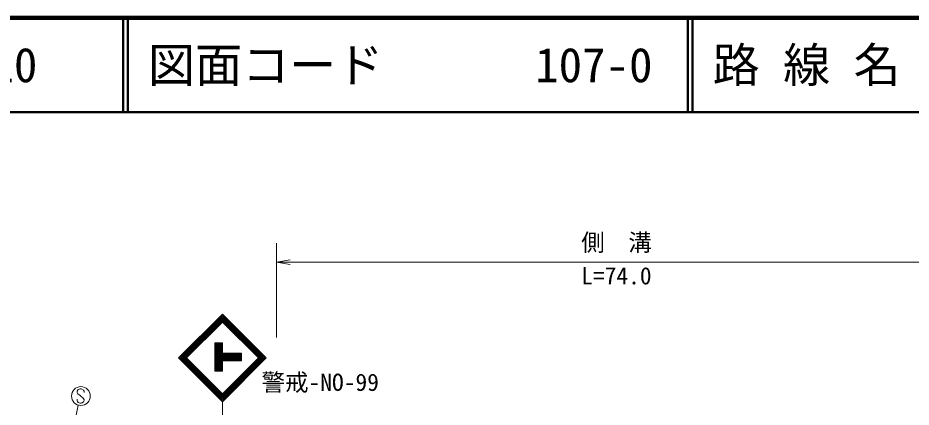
# Model space of a CAD drawing. Units: millimetres, scale not verified. Extents: x 40000 to 680000, y 20000 to 380000.
# Drawn here: x 106550 to 201476, y 338668 to 380000 of the extents above; entities that cross this region are included whole.
import ezdxf
from ezdxf.enums import TextEntityAlignment as Align

# ---------------------------------------------------------------- set-up
doc = ezdxf.new("R2010")
doc.units = ezdxf.units.MM
doc.header["$LTSCALE"] = 1000
for name, color, linetype, lineweight in [('M-STR-STR3', 7, 'Continuous', 13), ('M-STR-STRC', 7, 'Continuous', 13), ('M-TTL', 2, 'Continuous', 140), ('M-TTL-LINE', 7, 'Continuous', 50)]:
    doc.layers.add(name, color=color, linetype=linetype, lineweight=lineweight)
doc.layers.add('M-TTL-TXT', color=7, linetype='Continuous')
doc.styles.add('ＭＳ ゴシック', font='')
doc.styles.get('ＭＳ ゴシック').set_extended_font_data('MS Gothic')

# ---------------------------------------------------------------- blocks, each defined once
blk = doc.blocks.new('open_arrow')
at = {"color": 0, "linetype": 'Continuous', "lineweight": -2}
blk.add_lwpolyline([(7.5, 1.25), (0, 0), (7.5, -1.25)], dxfattribs=at)

msp = doc.modelspace()

# ---------------------------------------------------------------- linework, layer by layer
at = {"layer": 'M-STR-STR3'}
for p, q in [((134048, 346064), (134048, 356064)), ((134048, 354064), (206285, 354064))]:
    msp.add_line(p, q, dxfattribs=at)
at = {"layer": 'M-STR-STRC'}
for p, q in [((123620, 343885), (128286, 348552)), ((123761, 343885), (128286, 348411)), ((132953, 343885), (128286, 348552)), ((132812, 343885), (128286, 348411)), ((123902, 343885), (128286, 348269)), ((124044, 343885), (128286, 348128)), ((124114, 343814), (128357, 348057)), ((124185, 343744), (128428, 347986)), ((124256, 343673), (128499, 347916)), ((132317, 343673), (128074, 347916)), ((132388, 343744), (128145, 347986)), ((132458, 343814), (128216, 348057)), ((132670, 343885), (128286, 348269)), ((132529, 343885), (128286, 348128)), ((127485, 345485), (127483, 342485)), ((128285, 345484), (127485, 345485)), ((127585, 345485), (127583, 342485)), ((127685, 345484), (127683, 342484)), ((127785, 345484), (127783, 342484)), ((127885, 345484), (127883, 342484)), ((127985, 345484), (127983, 342484)), ((128085, 345484), (128083, 342484)), ((128185, 345484), (128183, 342484)), ((128285, 345484), (128283, 342484)), ((128286, 339218), (123620, 343885)), ((128286, 339360), (123761, 343885)), ((128286, 339501), (123902, 343885)), ((128286, 339643), (124044, 343885)), ((128357, 339713), (124114, 343956)), ((128428, 339784), (124185, 344027)), ((128499, 339855), (124256, 344097)), ((128074, 339855), (132317, 344097)), ((128145, 339784), (132388, 344027)), ((128216, 339713), (132458, 343956)), ((130305, 344382), (128284, 344384)), ((130305, 344282), (128284, 344284)), ((130305, 344182), (128284, 344184)), ((130305, 344082), (128284, 344084)), ((130305, 343982), (128284, 343984)), ((130305, 343882), (128284, 343884)), ((130305, 343782), (128284, 343784)), ((130305, 343682), (128284, 343684)), ((128286, 339643), (132529, 343885)), ((128286, 339501), (132670, 343885)), ((128286, 339360), (132812, 343885)), ((128286, 339218), (132953, 343885)), ((130305, 344382), (130305, 343582)), ((130305, 343582), (128284, 343584)), ((128283, 342484), (127483, 342485)), ((112964, 340540), (112841, 340356)), ((112841, 340356), (112843, 340224)), ((112843, 340224), (112906, 340095)), ((112906, 340095), (113162, 339913)), ((113157, 340606), (112964, 340540)), ((113278, 340603), (113157, 340606)), ((113162, 339913), (113291, 339782)), ((113528, 340485), (113278, 340603)), ((113591, 340353), (113528, 340485)), ((113591, 340224), (113591, 340353)), ((108470, 314618), (112944, 338890)), ((112843, 339376), (112841, 339497)), ((112883, 339273), (112843, 339376)), ((112967, 339163), (112883, 339273)), ((113154, 339102), (112967, 339163)), ((113288, 339102), (113154, 339102)), ((113388, 339131), (113288, 339102)), ((113291, 339782), (113470, 339666)), ((113530, 339223), (113388, 339131)), ((113470, 339666), (113596, 339466)), ((113591, 339355), (113530, 339223)), ((113596, 339466), (113591, 339355)), ((128286, 339218), (128286, 334051))]:
    msp.add_line(p, q, dxfattribs=at)
msp.add_circle((113248, 339843), 1000, dxfattribs=at)
at = {"layer": 'M-TTL'}
msp.add_line((680000, 380000), (40000, 380000), dxfattribs=at)
at = {"layer": 'M-TTL-LINE'}
for p, q in [((117750, 380000), (117750, 370000)), ((118250, 380000), (118250, 370000)), ((177750, 380000), (177750, 370000)), ((178250, 380000), (178250, 370000)), ((40000, 370000), (680000, 370000))]:
    msp.add_line(p, q, dxfattribs=at)

# ---------------------------------------------------------------- block references
at = {"layer": 'M-STR-STR3', "xscale": 193, "yscale": 193}
msp.add_blockref('open_arrow', (134048, 354064), dxfattribs=at)

# ---------------------------------------------------------------- texts
at = {"layer": 'M-STR-STR3', "style": 'ＭＳ ゴシック'}
for s, p in [('側\u3000溝', (166416, 354694)), ('L=74.0', (166416, 351148))]:
    msp.add_text(s, height=1833, dxfattribs=at).set_placement(p, align=Align.BOTTOM_LEFT)
at = {"layer": 'M-STR-STRC', "style": 'ＭＳ ゴシック'}
msp.add_text('警戒-NO-99', height=1833, dxfattribs=at).set_placement((132438, 339841), align=Align.BOTTOM_LEFT)
at = {"layer": 'M-TTL-TXT', "style": 'ＭＳ ゴシック'}
for s, p in [('図面コード', (120380, 375000)), ('路 線 名', (180380, 375000)), ('010', (101142, 375000)), ('107-0', (161521, 375000))]:
    msp.add_text(s, height=3666, dxfattribs=at).set_placement(p, align=Align.MIDDLE_LEFT)

doc.saveas('drawing.dxf')
